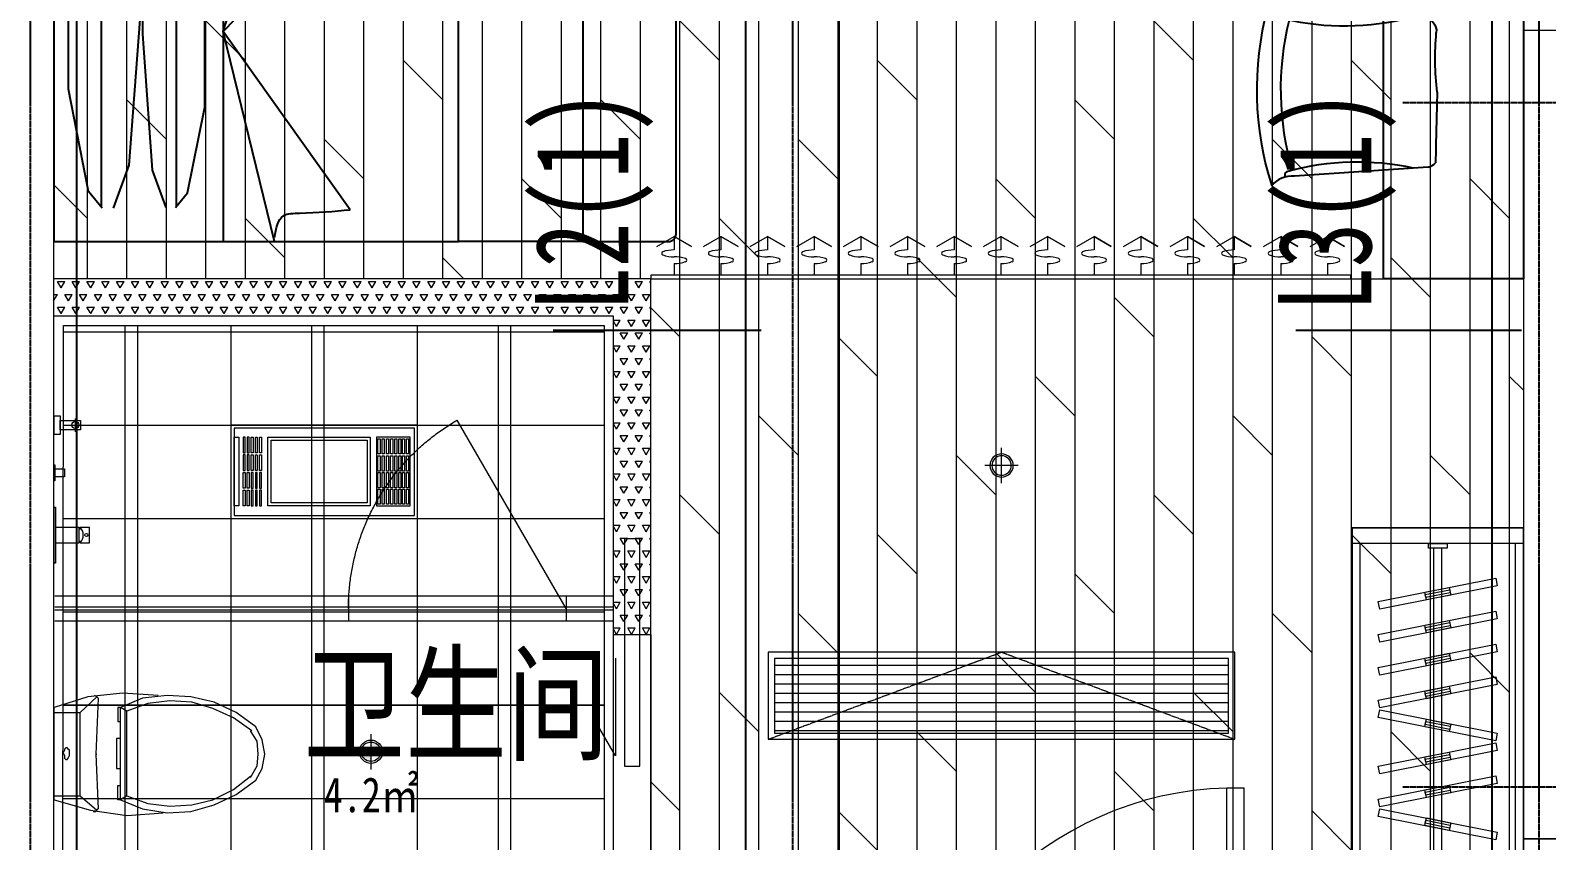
# Model space of a CAD drawing. Header units: millimetres. Extents: x 33621 to 401573, y -91663 to 133135.
# Drawn here: x 103497 to 108372, y 52989 to 55595 of the extents above; entities that cross this region are included whole.
import ezdxf

# ---------------------------------------------------------------- set-up
doc = ezdxf.new("R2010")
doc.units = ezdxf.units.MM
doc.header["$LTSCALE"] = 10
for name, pattern in [('CENTER2', [1.125, 0.75, -0.125, 0.125, -0.125]), ('DASH', [0.35, 0.25, -0.1]), ('DOTE', [2.42, 2, -0.2, 0.02, -0.2]), ('HIDDEN', [0.375, 0.25, -0.125, 0, 0])]:
    doc.linetypes.add(name, pattern=pattern)
doc.layers.get('0').update_dxf_attribs({"color": 253})
doc.layers.add('0a', color=253, linetype='Continuous', plot=False)
for name, color, linetype in [('DIM_LEAD', 253, 'Continuous'), ('FF-FURN', 253, 'Continuous'), ('GRID', 253, 'CENTER2'), ('P-活动家具', 253, 'Continuous'), ('WINDOW_TEXT', 253, 'Continuous'), ('平面家具', 253, 'Continuous'), ('梁', 253, 'Continuous'), ('梁集中标注', 253, 'Continuous'), ('次梁', 253, 'Continuous')]:
    doc.layers.add(name, color=color, linetype=linetype)
for name, color, linetype, lineweight in [('DOOR【门】', 253, 'Continuous', 0), ('DS-4BS-FINISH【墙完成线】', 253, 'Continuous', 0), ('FC-FLOOR【地材分格】', 253, 'Continuous', 0), ('FF-Door【门】', 253, 'Continuous', 0), ('FF-FIXT【洁具】', 253, 'Continuous', 0), ('FF-FURN【成品家具】', 253, 'Continuous', 0), ('FF-FURN【成品家私】', 253, 'Continuous', 0), ('RC-FCU【空调设备】', 253, 'Continuous', 0), ('RC-FIN【天花轮廓线】', 253, 'Continuous', 0), ('RC-LIGHT【天花灯具】', 253, 'Continuous', 0), ('RC-Modelling【天花造型】', 253, 'Continuous', 0), ('RC-STR【天花细线】', 253, 'Continuous', 0), ('RC-Text【天花文字】', 253, 'Continuous', 0), ('WALL', 253, 'Continuous', 0), ('Wall【新建墙】', 253, 'Continuous', 0), ('新建墙体', 253, 'Continuous', 0)]:
    doc.layers.add(name, color=color, linetype=linetype, lineweight=lineweight)
doc.styles.add('_TCH_WINDOW', font='SIMPLEX', dxfattribs={"bigfont": 'GBCBIG'})
doc.styles.add('宋体', font='', dxfattribs={"width": 0.7})
doc.styles.add('文字', font='')
doc.styles.get('宋体').set_extended_font_data('SimSun')
doc.styles.get('文字').set_extended_font_data('SimSun')

# ---------------------------------------------------------------- blocks, each defined once
blk = doc.blocks.new('做成ACAD TuKuai0038')
at = {"linetype": 'Continuous'}
for points in [[(23.7, 302.6), (416.4, 559, 0.414214), (428, 614.4), (384.3, 681.3, 0.401507), (325.3, 693), (-186.5, 358.8, 0.379737), (-197, 301.7), (197, -301.7, 0.414214), (252.4, -313.3), (766.8, 22.5, 0.414214), (778.4, 77.9), (734.6, 144.9, 0.414214), (679.3, 156.5), (286.9, -99.8)], [(-99, 278.9), (-32.9, 322.1, -0.307682), (11.4, 321.3), (298.9, -118.2, -0.311698), (282, -159.7), (215.9, -202.9, -0.41398), (161.3, -191.4), (-110.4, 224.3, -0.414214), (-99, 278.9, -1.849117)]]:
    blk.add_lwpolyline(points, format="xyb", dxfattribs=at)
blk.add_lwpolyline([(409.5, 642.7), (468.1, 624.4), (752.9, 188.3), (746.1, 127.3)], dxfattribs=at)
at = {"layer": 'FF-FURN', "color": 57, "linetype": 'Continuous'}
blk.add_line((348.8, -59.3), (85.8, 343.1), dxfattribs=at)
blk.add_arc((-383.7, -250.9), 695.4, 12.9417, 53.3928, dxfattribs=at)
blk = doc.blocks.new('海龙0425175846')
at = {"layer": 'GRID', "ltscale": 0.01}
for p, q in [((196.442, 257.02), (196.442, 41.97)), ((220.942, 257.02), (220.942, 166.618)), ((244.942, 257.02), (244.942, 166.618)), ((273.938, 207.52), (240.549, 207.52)), ((273.938, 185.52), (240.549, 185.52))]:
    blk.add_line(p, q, dxfattribs=at)
at = {"layer": '梁', "ltscale": 0.01}
blk.add_line((197.942, 156.02), (197.942, 234.02), dxfattribs=at)
at = {"layer": '梁集中标注'}
for p, q in [((219.942, 200.197), (213.247, 200.197)), ((244.382, 200.197), (237.126, 200.197))]:
    blk.add_line(p, q, dxfattribs=at)
at = {"layer": '次梁'}
for p, q in [((219.442, 177.02), (219.442, 237.02)), ((222.442, 177.02), (222.442, 237.02)), ((243.442, 177.02), (243.442, 237.02))]:
    blk.add_line(p, q, dxfattribs=at)
at = {"layer": '梁集中标注', "width": 0.7}
for s, p in [('L2(1)', (215.672, 200.809)), ('L3(1)', (239.551, 200.809))]:
    blk.add_text(s, height=3, rotation=90, dxfattribs=at).set_placement(p)
blk = doc.blocks.new('*U177')
for p, q in [((0, -12), (0, 0)), ((0, 0), (2250, 0)), ((2250, 0), (2250, -12)), ((2250, -12), (0, -12)), ((75, -49.3), (75, -12)), ((225, -49.3), (225, -12)), ((375, -49.3), (375, -12)), ((525, -49.3), (525, -12)), ((675, -49.3), (675, -12)), ((825, -49.3), (825, -12)), ((975, -49.3), (975, -12)), ((1125, -49.3), (1125, -12)), ((1275, -49.3), (1275, -12)), ((1425, -49.3), (1425, -12)), ((1575, -49.3), (1575, -12)), ((1725, -49.3), (1725, -12)), ((1875, -49.3), (1875, -12)), ((2025, -49.3), (2025, -12)), ((2175, -49.3), (2175, -12)), ((2175, -49.3), (2175, -12)), ((75, -136.2), (75, -93.2)), ((225, -136.2), (225, -93.2)), ((375, -136.2), (375, -93.2)), ((525, -136.2), (525, -93.2)), ((675, -136.2), (675, -93.2)), ((825, -136.2), (825, -93.2)), ((975, -136.2), (975, -93.2)), ((1125, -136.2), (1125, -93.2)), ((1275, -136.2), (1275, -93.2)), ((1425, -136.2), (1425, -93.2)), ((1575, -136.2), (1575, -93.2)), ((1725, -136.2), (1725, -93.2)), ((1875, -136.2), (1875, -93.2)), ((2025, -136.2), (2025, -93.2)), ((2175, -136.2), (2175, -93.2)), ((2175, -136.2), (2175, -93.2)), ((19.6, -104.5), (75, -136.2)), ((130.4, -104.5), (75, -136.2)), ((75, -136.2), (130.4, -104.5)), ((169.6, -104.5), (225, -136.2)), ((280.4, -104.5), (225, -136.2)), ((225, -136.2), (280.4, -104.5)), ((319.6, -104.5), (375, -136.2)), ((430.4, -104.5), (375, -136.2)), ((375, -136.2), (430.4, -104.5)), ((469.6, -104.5), (525, -136.2)), ((580.4, -104.5), (525, -136.2)), ((525, -136.2), (580.4, -104.5)), ((619.6, -104.5), (675, -136.2)), ((730.4, -104.5), (675, -136.2)), ((675, -136.2), (730.4, -104.5)), ((769.6, -104.5), (825, -136.2)), ((880.4, -104.5), (825, -136.2)), ((825, -136.2), (880.4, -104.5)), ((919.6, -104.5), (975, -136.2)), ((1030.4, -104.5), (975, -136.2)), ((975, -136.2), (1030.4, -104.5)), ((1069.6, -104.5), (1125, -136.2)), ((1180.4, -104.5), (1125, -136.2)), ((1125, -136.2), (1180.4, -104.5)), ((1219.6, -104.5), (1275, -136.2)), ((1330.4, -104.5), (1275, -136.2)), ((1275, -136.2), (1330.4, -104.5)), ((1369.6, -104.5), (1425, -136.2)), ((1480.4, -104.5), (1425, -136.2)), ((1425, -136.2), (1480.4, -104.5)), ((1519.6, -104.5), (1575, -136.2)), ((1630.4, -104.5), (1575, -136.2)), ((1575, -136.2), (1630.4, -104.5)), ((1669.6, -104.5), (1725, -136.2)), ((1780.4, -104.5), (1725, -136.2)), ((1725, -136.2), (1780.4, -104.5)), ((1819.6, -104.5), (1875, -136.2)), ((1930.4, -104.5), (1875, -136.2)), ((1875, -136.2), (1930.4, -104.5)), ((1969.6, -104.5), (2025, -136.2)), ((2080.4, -104.5), (2025, -136.2)), ((2025, -136.2), (2080.4, -104.5)), ((2119.6, -104.5), (2175, -136.2)), ((2119.6, -104.5), (2175, -136.2)), ((2230.4, -104.5), (2175, -136.2)), ((2175, -136.2), (2230.4, -104.5)), ((2230.4, -104.5), (2175, -136.2)), ((2175, -136.2), (2230.4, -104.5))]:
    blk.add_line(p, q)
at = {"extrusion": (0, 0, -1)}
for centre, major_axis, start_param, end_param in [((40, -82.2), (3.69, -3.69), 1.137309, 3.57508), ((72.5, -170.8), (-70.4, -70.4), 2.004284, 2.381239), ((72.5, 6.4), (70.4, -70.4), 0.760354, 1.137309), ((77.5, -148.9), (-70.4, -70.4), 2.33115, 2.708105), ((77.5, 28.3), (70.4, -70.4), 0.433488, 0.810442), ((110, -60.3), (3.69, -3.69), 4.278901, 6.716673), ((190, -82.2), (3.69, -3.69), 1.137309, 3.57508), ((222.5, -170.8), (-70.4, -70.4), 2.004284, 2.381239), ((222.5, 6.4), (70.4, -70.4), 0.760354, 1.137309), ((227.5, -148.9), (-70.4, -70.4), 2.33115, 2.708105), ((227.5, 28.3), (70.4, -70.4), 0.433488, 0.810442), ((260, -60.3), (3.69, -3.69), 4.278901, 6.716673), ((340, -82.2), (3.69, -3.69), 1.137309, 3.57508), ((372.5, -170.8), (-70.4, -70.4), 2.004284, 2.381239), ((372.5, 6.4), (70.4, -70.4), 0.760354, 1.137309), ((377.5, -148.9), (-70.4, -70.4), 2.33115, 2.708105), ((377.5, 28.3), (70.4, -70.4), 0.433488, 0.810442), ((410, -60.3), (3.69, -3.69), 4.278901, 6.716673), ((490, -82.2), (3.69, -3.69), 1.137309, 3.57508), ((522.5, -170.8), (-70.4, -70.4), 2.004284, 2.381239), ((522.5, 6.4), (70.4, -70.4), 0.760354, 1.137309), ((527.5, -148.9), (-70.4, -70.4), 2.33115, 2.708105), ((527.5, 28.3), (70.4, -70.4), 0.433488, 0.810442), ((560, -60.3), (3.69, -3.69), 4.278901, 6.716673), ((640, -82.2), (3.69, -3.69), 1.137309, 3.57508), ((672.5, -170.8), (-70.4, -70.4), 2.004284, 2.381239), ((672.5, 6.4), (70.4, -70.4), 0.760354, 1.137309), ((677.5, -148.9), (-70.4, -70.4), 2.33115, 2.708105), ((677.5, 28.3), (70.4, -70.4), 0.433488, 0.810442), ((710, -60.3), (3.69, -3.69), 4.278901, 6.716673), ((790, -82.2), (3.69, -3.69), 1.137309, 3.57508), ((822.5, -170.8), (-70.4, -70.4), 2.004284, 2.381239), ((822.5, 6.4), (70.4, -70.4), 0.760354, 1.137309), ((827.5, -148.9), (-70.4, -70.4), 2.33115, 2.708105), ((827.5, 28.3), (70.4, -70.4), 0.433488, 0.810442), ((860, -60.3), (3.69, -3.69), 4.278901, 6.716673), ((940, -82.2), (3.69, -3.69), 1.137309, 3.57508), ((972.5, -170.8), (-70.4, -70.4), 2.004284, 2.381239), ((972.5, 6.4), (70.4, -70.4), 0.760354, 1.137309), ((977.5, -148.9), (-70.4, -70.4), 2.33115, 2.708105), ((977.5, 28.3), (70.4, -70.4), 0.433488, 0.810442), ((1010, -60.3), (3.69, -3.69), 4.278901, 6.716673), ((1090, -82.2), (3.69, -3.69), 1.137309, 3.57508), ((1122.5, -170.8), (-70.4, -70.4), 2.004284, 2.381239), ((1122.5, 6.4), (70.4, -70.4), 0.760354, 1.137309), ((1127.5, -148.9), (-70.4, -70.4), 2.33115, 2.708105), ((1127.5, 28.3), (70.4, -70.4), 0.433488, 0.810442), ((1160, -60.3), (3.69, -3.69), 4.278901, 6.716673), ((1240, -82.2), (3.69, -3.69), 1.137309, 3.57508), ((1272.5, -170.8), (-70.4, -70.4), 2.004284, 2.381239), ((1272.5, 6.4), (70.4, -70.4), 0.760354, 1.137309), ((1277.5, -148.9), (-70.4, -70.4), 2.33115, 2.708105), ((1277.5, 28.3), (70.4, -70.4), 0.433488, 0.810442), ((1310, -60.3), (3.69, -3.69), 4.278901, 6.716673), ((1390, -82.2), (3.69, -3.69), 1.137309, 3.57508), ((1422.5, -170.8), (-70.4, -70.4), 2.004284, 2.381239), ((1422.5, 6.4), (70.4, -70.4), 0.760354, 1.137309), ((1427.5, -148.9), (-70.4, -70.4), 2.33115, 2.708105), ((1427.5, 28.3), (70.4, -70.4), 0.433488, 0.810442), ((1460, -60.3), (3.69, -3.69), 4.278901, 6.716673), ((1540, -82.2), (3.69, -3.69), 1.137309, 3.57508), ((1572.5, -170.8), (-70.4, -70.4), 2.004284, 2.381239), ((1572.5, 6.4), (70.4, -70.4), 0.760354, 1.137309), ((1577.5, -148.9), (-70.4, -70.4), 2.33115, 2.708105), ((1577.5, 28.3), (70.4, -70.4), 0.433488, 0.810442), ((1610, -60.3), (3.69, -3.69), 4.278901, 6.716673), ((1690, -82.2), (3.69, -3.69), 1.137309, 3.57508), ((1722.5, -170.8), (-70.4, -70.4), 2.004284, 2.381239), ((1722.5, 6.4), (70.4, -70.4), 0.760354, 1.137309), ((1727.5, -148.9), (-70.4, -70.4), 2.33115, 2.708105), ((1727.5, 28.3), (70.4, -70.4), 0.433488, 0.810442), ((1760, -60.3), (3.69, -3.69), 4.278901, 6.716673), ((1840, -82.2), (3.69, -3.69), 1.137309, 3.57508), ((1872.5, -170.8), (-70.4, -70.4), 2.004284, 2.381239), ((1872.5, 6.4), (70.4, -70.4), 0.760354, 1.137309), ((1877.5, -148.9), (-70.4, -70.4), 2.33115, 2.708105), ((1877.5, 28.3), (70.4, -70.4), 0.433488, 0.810442), ((1910, -60.3), (3.69, -3.69), 4.278901, 6.716673), ((1990, -82.2), (3.69, -3.69), 1.137309, 3.57508), ((2022.5, -170.8), (-70.4, -70.4), 2.004284, 2.381239), ((2022.5, 6.4), (70.4, -70.4), 0.760354, 1.137309), ((2027.5, -148.9), (-70.4, -70.4), 2.33115, 2.708105), ((2027.5, 28.3), (70.4, -70.4), 0.433488, 0.810442), ((2060, -60.3), (3.69, -3.69), 4.278901, 6.716673), ((2140, -82.2), (3.69, -3.69), 1.137309, 3.57508), ((2140, -82.2), (3.69, -3.69), 1.137309, 3.57508), ((2172.5, -170.8), (-70.4, -70.4), 2.004284, 2.381239), ((2172.5, -170.8), (-70.4, -70.4), 2.004284, 2.381239), ((2172.5, 6.4), (70.4, -70.4), 0.760354, 1.137309), ((2172.5, 6.4), (70.4, -70.4), 0.760354, 1.137309), ((2177.5, -148.9), (-70.4, -70.4), 2.33115, 2.708105), ((2177.5, -148.9), (-70.4, -70.4), 2.33115, 2.708105), ((2177.5, 28.3), (70.4, -70.4), 0.433488, 0.810442), ((2177.5, 28.3), (70.4, -70.4), 0.433488, 0.810442), ((2210, -60.3), (3.69, -3.69), 4.278901, 6.716673), ((2210, -60.3), (3.69, -3.69), 4.278901, 6.716673)]:
    blk.add_ellipse(centre, major_axis=major_axis, ratio=1, start_param=start_param, end_param=end_param, dxfattribs=at)
blk = doc.blocks.new('ZL_0317145799')
at = {"layer": 'RC-FCU【空调设备】'}
h = blk.add_hatch(dxfattribs=at)
h.set_pattern_fill('_USER', color=8, scale=30, pattern_type=0)
h.set_pattern_definition([(0, (-5926276.942, -1197962.362), (0, 30), [])])
h.paths.add_polyline_path([(730, -260), (730, -20), (-730, -20), (-730, -260)])
blk.add_lwpolyline([(-750, -280), (-750, 0), (750, 0), (750, -280)], close=True, dxfattribs=at)
at = {"layer": 'RC-FCU【空调设备】', "color": 8, "linetype": 'DASH'}
blk.add_lwpolyline([(-750, 0), (0, -280), (750, 0)], dxfattribs=at)
at = {"layer": 'RC-FCU【空调设备】', "color": 8}
blk.add_lwpolyline([(-730, -260), (-730, -20), (730, -20), (730, -260)], close=True, dxfattribs=at)
blk = doc.blocks.new('圆形筒灯')
at = {"color": 251, "linetype": 'DOTE', "ltscale": 43.504693}
blk.add_line((0, 90.6), (0, -90.6), dxfattribs=at)
at = {"color": 251, "linetype": 'DOTE', "ltscale": 41.297046}
blk.add_line((86, 0), (-86, 0), dxfattribs=at)
blk.add_ellipse((0, 0), major_axis=(-42.4, 42.4), ratio=1, start_param=2.355868237233172, end_param=8.639053544412757)
at = {"color": 251}
blk.add_ellipse((0, 0), major_axis=(35.4, 35.4), ratio=1, start_param=5.49871431692557, end_param=11.78189962410516, dxfattribs=at)
blk = doc.blocks.new('ZL_060315399')
at = {"layer": 'RC-Modelling【天花造型】'}
blk.add_line((-839.4, -3315.9), (1965.6, -3315.9), dxfattribs=at)
at = {"layer": 'RC-FCU【空调设备】', "ltscale": 10, "xscale": -1, "rotation": 180}
blk.add_blockref('*U177', (-839.4, -3315.9), dxfattribs=at)
at = {"layer": 'RC-FCU【空调设备】', "xscale": -1, "rotation": 180}
blk.add_blockref('ZL_0317145799', (288.1, -4795.9), dxfattribs=at)
at = {"layer": 'RC-LIGHT【天花灯具】', "xscale": -0.625, "yscale": 0.625, "zscale": 0.625, "rotation": 180}
blk.add_blockref('圆形筒灯', (288.1, -3915.9), dxfattribs=at)
blk = doc.blocks.new('防雾筒灯')
at = {"ltscale": 30}
h = blk.add_hatch(dxfattribs=at)
h.set_pattern_fill('DOTS', color=251, scale=3)
h.set_pattern_definition([(0, (-62.322, -46.6336), (2.38125, 4.7625), [0, -4.7625])])
edge = h.paths.add_edge_path()
edge.add_ellipse((0, 0), major_axis=(35.4, 35.4), ratio=1, start_angle=315, end_angle=405)
edge.add_line((0, 50), (0, 0))
edge.add_line((0, 0), (50, 0))
edge = h.paths.add_edge_path()
edge.add_line((0, 0), (-50, 0))
edge.add_ellipse((0, 0), major_axis=(35.4, 35.4), ratio=1, start_angle=495, end_angle=225)
edge.add_line((0, -50), (0, 0))
at = {"color": 251, "linetype": 'DOTE', "ltscale": 43.504693}
blk.add_line((0, 90.6), (0, -90.6), dxfattribs=at)
at = {"color": 251, "linetype": 'DOTE', "ltscale": 41.297046}
blk.add_line((86, 0), (-86, 0), dxfattribs=at)
blk.add_ellipse((0, 0), major_axis=(-42.4, 42.4), ratio=1, start_param=2.355868237233172, end_param=8.639053544412757)
at = {"color": 251}
blk.add_ellipse((0, 0), major_axis=(35.4, 35.4), ratio=1, start_param=5.49871431692557, end_param=11.78189962410516, dxfattribs=at)
blk = doc.blocks.new('ERTERT')
at = {"color": 8}
for points in [[(15709.6, 8061.8), (15930.2, 8061.8), (15930.2, 8046.6), (15709.6, 8046.6)], [(15709.5, 8032.6), (15759.4, 8032.6), (15759.4, 8026.5), (15709.5, 8026.5)], [(15709.5, 8019.5), (15759.4, 8019.5), (15759.4, 8013.4), (15709.5, 8013.4)], [(15709.5, 8000.3), (15759.4, 8000.3), (15759.4, 8006.4), (15709.5, 8006.4)], [(15766.4, 8032.6), (15816.3, 8032.6), (15816.3, 8026.5), (15766.4, 8026.5)], [(15766.4, 8019.5), (15816.3, 8019.5), (15816.3, 8013.4), (15766.4, 8013.4)], [(15766.4, 8000.3), (15816.3, 8000.3), (15816.3, 8006.4), (15766.4, 8006.4)], [(15873.3, 8032.6), (15823.3, 8032.6), (15823.3, 8026.5), (15873.3, 8026.5)], [(15873.3, 8019.5), (15823.3, 8019.5), (15823.3, 8013.4), (15873.3, 8013.4)], [(15873.3, 8000.3), (15823.3, 8000.3), (15823.3, 8006.4), (15873.3, 8006.4)], [(15930.2, 8032.6), (15880.3, 8032.6), (15880.3, 8026.5), (15930.2, 8026.5)], [(15930.2, 8019.5), (15880.3, 8019.5), (15880.3, 8013.4), (15930.2, 8013.4)], [(15930.2, 8000.3), (15880.3, 8000.3), (15880.3, 8006.4), (15930.2, 8006.4)], [(15709.5, 7987.2), (15759.4, 7987.2), (15759.4, 7993.3), (15709.5, 7993.3)], [(15709.5, 7974.2), (15759.4, 7974.2), (15759.4, 7980.2), (15709.5, 7980.2)], [(15709.5, 7952.9), (15930.2, 7952.9), (15930.2, 7624.2), (15709.5, 7624.2)], [(15766.4, 7987.2), (15816.3, 7987.2), (15816.3, 7993.3), (15766.4, 7993.3)], [(15766.4, 7974.2), (15816.3, 7974.2), (15816.3, 7980.2), (15766.4, 7980.2)], [(15873.3, 7987.2), (15823.3, 7987.2), (15823.3, 7993.3), (15873.3, 7993.3)], [(15873.3, 7974.2), (15823.3, 7974.2), (15823.3, 7980.2), (15873.3, 7980.2)], [(15930.2, 7987.2), (15880.3, 7987.2), (15880.3, 7993.3), (15930.2, 7993.3)], [(15930.2, 7974.2), (15880.3, 7974.2), (15880.3, 7980.2), (15930.2, 7980.2)], [(15709.5, 7495.6), (15930.2, 7495.6), (15930.2, 7604.2), (15709.5, 7604.2)], [(15714.5, 7599.2), (15763.3, 7599.2), (15763.3, 7592.2), (15714.5, 7592.2)], [(15714.5, 7586), (15763.3, 7586), (15763.3, 7579), (15714.5, 7579)], [(15714.5, 7572.1), (15763.3, 7572.1), (15763.3, 7565.1), (15714.5, 7565.1)], [(15714.5, 7558.9), (15763.3, 7558.9), (15763.3, 7551.9), (15714.5, 7551.9)], [(15767.9, 7599.2), (15816.7, 7599.2), (15816.7, 7592.2), (15767.9, 7592.2)], [(15767.9, 7586), (15816.7, 7586), (15816.7, 7579), (15767.9, 7579)], [(15767.9, 7572.1), (15816.7, 7572.1), (15816.7, 7565.1), (15767.9, 7565.1)], [(15767.9, 7558.9), (15816.7, 7558.9), (15816.7, 7551.9), (15767.9, 7551.9)], [(15821.2, 7599.2), (15870, 7599.2), (15870, 7592.2), (15821.2, 7592.2)], [(15821.2, 7586), (15870, 7586), (15870, 7579), (15821.2, 7579)], [(15821.2, 7572.1), (15870, 7572.1), (15870, 7565.1), (15821.2, 7565.1)], [(15821.2, 7558.9), (15870, 7558.9), (15870, 7551.9), (15821.2, 7551.9)], [(15876.4, 7599.2), (15925.2, 7599.2), (15925.2, 7592.2), (15876.4, 7592.2)], [(15876.4, 7586), (15925.2, 7586), (15925.2, 7579), (15876.4, 7579)], [(15876.4, 7572.1), (15925.2, 7572.1), (15925.2, 7565.1), (15876.4, 7565.1)], [(15876.4, 7558.9), (15925.2, 7558.9), (15925.2, 7551.9), (15876.4, 7551.9)], [(15714.5, 7545.5), (15763.3, 7545.5), (15763.3, 7538.5), (15714.5, 7538.5)], [(15714.5, 7532.6), (15763.3, 7532.6), (15763.3, 7525.6), (15714.5, 7525.6)], [(15714.5, 7520.4), (15763.3, 7520.4), (15763.3, 7513.4), (15714.5, 7513.4)], [(15714.5, 7507.6), (15763.3, 7507.6), (15763.3, 7500.6), (15714.5, 7500.6)], [(15767.9, 7545.5), (15816.7, 7545.5), (15816.7, 7538.5), (15767.9, 7538.5)], [(15767.9, 7532.6), (15816.7, 7532.6), (15816.7, 7525.6), (15767.9, 7525.6)], [(15767.9, 7520.4), (15816.7, 7520.4), (15816.7, 7513.4), (15767.9, 7513.4)], [(15767.9, 7507.6), (15816.7, 7507.6), (15816.7, 7500.6), (15767.9, 7500.6)], [(15821.2, 7545.5), (15870, 7545.5), (15870, 7538.5), (15821.2, 7538.5)], [(15821.2, 7532.6), (15870, 7532.6), (15870, 7525.6), (15821.2, 7525.6)], [(15821.2, 7520.4), (15870, 7520.4), (15870, 7513.4), (15821.2, 7513.4)], [(15821.2, 7507.6), (15870, 7507.6), (15870, 7500.6), (15821.2, 7500.6)], [(15876.4, 7545.5), (15925.2, 7545.5), (15925.2, 7538.5), (15876.4, 7538.5)], [(15876.4, 7532.6), (15925.2, 7532.6), (15925.2, 7525.6), (15876.4, 7525.6)], [(15876.4, 7520.4), (15925.2, 7520.4), (15925.2, 7513.4), (15876.4, 7513.4)], [(15876.4, 7507.6), (15925.2, 7507.6), (15925.2, 7500.6), (15876.4, 7500.6)]]:
    blk.add_lwpolyline(points, close=True, dxfattribs=at)
at = {"color": 250}
blk.add_lwpolyline([(15719.5, 7942.9), (15920.2, 7942.9), (15920.2, 7634.2), (15719.5, 7634.2)], close=True, dxfattribs=at)
at = {"layer": 'RC-LIGHT【天花灯具】'}
for points in [[(15668.9, 7471.8), (15968.9, 7471.8), (15968.9, 8071.8), (15668.9, 8071.8)], [(15678.9, 7481.8), (15958.9, 7481.8), (15958.9, 8061.8), (15678.9, 8061.8)]]:
    blk.add_lwpolyline(points, close=True, dxfattribs=at)
blk = doc.blocks.new('$DorLib2D$00000001')
for p, q in [((0.45, 0.975), (0.5, 0.975)), ((0.45, 0), (0.45, 0.975)), ((0.5, 0), (0.5, 0.975)), ((0.5, 0), (0.45, 0))]:
    blk.add_line(p, q)
at = {"lineweight": 13}
blk.add_arc((0.475, 0), 0.975, 91.4693, 180, dxfattribs=at)
blk = doc.blocks.new('海龙_041013471')
at = {"layer": 'P-活动家具', "color": 8}
for p, q in [((290.8, 600), (455.7, -75.6)), ((47.8, 497.7), (455.7, -75.6)), ((609.9, 490.4), (570.9, 443.1)), ((684.4, 370.6), (640.6, 490.4)), ((759.4, 353.8), (810.2, 492.6)), ((845.1, 492.6), (889.6, 438.7)), ((848.3, -326), (848.3, 488.8)), ((570.9, 443.1), (515.2, 167.7)), ((607.1, -333.1), (607.1, 487.1)), ((889.6, 438.7), (953.1, 110.2)), ((715.8, -67.6), (684.4, 370.6)), ((724.4, -114.1), (759.4, 353.8)), ((515.2, 167.7), (515.2, -356.5)), ((953.1, 110.2), (953.1, -364.1)), ((47.8, -499), (455.7, -75.6)), ((455.7, -75.6), (289.2, -600)), ((715.8, -384.4), (715.8, -67.6)), ((724.4, -395.8), (724.4, -114.1)), ((626.6, -417.8), (607.1, -333.1)), ((826, -433.9), (848.3, -326)), ((515.2, -356.5), (548.6, -466.9)), ((687.9, -472.4), (715.8, -384.4)), ((953.1, -364.1), (915, -495.5)), ((626.6, -444.9), (626.6, -417.8)), ((756.2, -501.8), (724.4, -395.8)), ((826, -491.4), (826, -433.9)), ((548.6, -466.9), (590.4, -572.6)), ((590.4, -572.6), (626.6, -444.9)), ((626.6, -444.9), (646.1, -564.3)), ((646.1, -564.3), (687.9, -472.4)), ((803.8, -456.5), (756.2, -501.8)), ((826, -491.4), (803.8, -456.5)), ((867.3, -466), (826, -491.4)), ((915, -495.5), (867.3, -466))]:
    blk.add_line(p, q, dxfattribs=at)
at = {"layer": 'P-活动家具'}
blk.add_line((1000, 600), (1000, -600), dxfattribs=at)
at = {"layer": 'P-活动家具', "color": 8}
blk.add_lwpolyline([(-299.9, 600), (-300, -600), (-700, -600), (-699.9, 600)], close=True, dxfattribs=at)
for points, knots in [([(291.5, 586.4), (286.2, 557.6), (277.4, 509), (168.4, 508.8), (99.8, 502.5), (47.8, 497.7)], [0, 0, 0, 0, 75.29107, 127.212251, 290.722633, 290.722633, 290.722633, 290.722633]), ([(291.5, -587.7), (284.6, -560.3), (263.8, -477.8), (136.2, -521), (68, -504), (47.8, -499)], [0, 0, 0, 0, 75.29107, 226.745569, 290.81809, 290.81809, 290.81809, 290.81809])]:
    blk.add_open_spline(points, degree=3, knots=knots, dxfattribs=at)
at = {"layer": '平面家具', "color": 43, "linetype": 'ByBlock'}
for p, q in [((-699.9, 600), (-975, 600)), ((1000, 600), (-299.9, 600)), ((455.7, -600), (455.7, 600)), ((-1000, 575), (-1000, -575)), ((-975, -600), (-700, -600)), ((-300, -600), (1000, -600))]:
    blk.add_line(p, q, dxfattribs=at)
for centre, start, end in [((-975, 575), 90, 180), ((-975, -575), 180, 270)]:
    blk.add_arc(centre, 25, start, end, dxfattribs=at)
blk = doc.blocks.new('海龙_0410133832')
at = {"lineweight": -2, "ltscale": 2000, "extrusion": (0, 0, -1)}
for p, q in [((-250.5, 250.9), (-202.9, 252.5)), ((-202.9, 252.5), (180.4, 263)), ((-260.8, -229.1), (169.1, -258.7))]:
    blk.add_line(p, q, dxfattribs=at)
at = {"lineweight": -2, "ltscale": 2000}
for centre, radius, start, end in [((-244.6, 208.3), 43, 97.9074, 186.7843), ((-1223.9, 121.3), 940.2, 353.3046, 4.9984), ((-33.5, -1062.6), 850.3, 74.7572, 102.1885), ((187.2, -253.7), 11.8, 332.5533, 76.1053)]:
    blk.add_arc(centre, radius, start, end, dxfattribs=at)
at = {"lineweight": -2, "ltscale": 2000, "extrusion": (0, 0, -1)}
for centre, radius, start, end in [((-7.4, 1075.2), 850.4, 256.8724, 284.3023), ((-194.4, 307), 46.2, 209.9778, 287.6112), ((-198.2, 258.7), 11.8, 155.0218, 258.5738), ((-244.3, 277.1), 12, 34.687, 170.3231), ((716.8, 19.6), 1007, 165.0641, 197.8536), ((709, 21.2), 922.3, 166.0708, 196.3976), ((30168.4, -805.7), 29889.5, 178.43305, 178.86929), ((253.1, -186.7), 43, 280.3759, 317.4549), ((-178.1, -339.1), 80.9, 83.6486, 141.8367)]:
    blk.add_arc(centre, radius, start, end, dxfattribs=at)
blk = doc.blocks.new('海龙0109184221')
at = {"layer": '平面家具', "color": 43, "linetype": 'ByBlock'}
blk.add_lwpolyline([(21.4, 3126.7), (-428.6, 3126.7), (-428.6, 0), (21.4, 0)], close=True, dxfattribs=at)
for p in [(57, 2676.9), (138.5, 588.7)]:
    blk.add_blockref('海龙_0410133832', p, dxfattribs=at)
blk = doc.blocks.new('A$C78EA0098')
at = {"color": 33, "linetype": 'Continuous'}
for p, q in [((47, 353.8), (90, 353.8)), ((68.5, 375.3), (68.5, 332.3))]:
    blk.add_line(p, q, dxfattribs=at)
for p, q in [((5, 25, 0), (81, 25, 0)), ((81, -25, 0), (81, 25, 0)), ((81, 20, 0), (88, 20, 0)), ((84, 25, 0), (114, 25, 0)), ((84, 20, 0), (84, 25, 0)), ((114, -25, 0), (114, 25, 0)), ((5, -25, 0), (81, -25, 0)), ((81, -20, 0), (88, -20, 0)), ((84, -25, 0), (84, -20, 0)), ((84, -25, 0), (114, -25, 0))]:
    blk.add_line(p, q)
for points in [[(0, 383.8), (20, 383.8), (20, 323.8), (0, 323.8)], [(20, 368.8), (85, 368.8), (85, 338.8), (20, 338.8)], [(0, 226), (3, 226), (3, 174), (0, 174)], [(3, 212.5), (33.5, 212.5), (33.5, 187.5), (3, 187.5)], [(0, 90), (5, 90), (5, -90), (0, -90)]]:
    blk.add_lwpolyline(points, close=True)
for centre, radius in [((68.5, 353.8), 11.5), ((104, 0, 0), 5)]:
    blk.add_circle(centre, radius, dxfattribs=at)
blk.add_arc((57.8, 0, 0), 36.3, 316.3972, 43.6028)
blk = doc.blocks.new('ZL_08127082')
at = {"layer": 'FF-FIXT【洁具】'}
for p, q in [((-184.1, -108.8), (-150.6, 0)), ((146.4, 0), (-150.6, 0)), ((-133.9, 0), (-133.9, -83.7)), ((133.9, 0), (133.9, -83.7)), ((146.4, 0), (179.9, -117.1)), ((-20.9, -37.7), (-16.7, -33.5)), ((-20.9, -41.8), (-20.9, -37.7)), ((-16.7, -46), (-20.9, -41.8)), ((-16.7, -33.5), (-12.6, -33.5)), ((-12.6, -50.2), (-16.7, -46)), ((-12.6, -33.5), (-4.2, -29.3)), ((-4.2, -29.3), (4.2, -33.5)), ((4.2, -33.5), (12.6, -33.5)), ((12.6, -46), (4.2, -50.2)), ((12.6, -33.5), (16.7, -37.7)), ((16.7, -41.8), (12.6, -46)), ((16.7, -37.7), (16.7, -41.8)), ((-133.9, -83.7), (-184.1, -138.1)), ((133.9, -83.7), (-133.9, -83.7)), ((4.2, -50.2), (-12.6, -50.2)), ((133.9, -83.7), (179.9, -138.1)), ((-196.6, -221.7), (-184.1, -108.8)), ((-179.9, -142.2), (0, -133.9)), ((0, -133.9), (0, -138.1)), ((0, -133.9), (175.7, -142.2)), ((184.1, -133.9), (175.7, -142.2)), ((179.9, -117.1), (196.6, -234.3)), ((184.1, -125.5), (184.1, -133.9)), ((-188.3, -334.7), (-196.6, -221.7)), ((-179.9, -284.5), (-150.6, -213.4)), ((-163.2, -301.2), (-138.1, -234.3)), ((-150.6, -205), (-104.6, -205)), ((-150.6, -213.4), (-150.6, -205)), ((-138.1, -234.3), (-150.6, -213.4)), ((146.4, -213.4), (-150.6, -213.4)), ((133.9, -234.3), (-138.1, -234.3)), ((-104.6, -205), (-104.6, -213.4)), ((-50.2, -213.4), (-50.2, -200.8)), ((-50.2, -200.8), (46, -200.8)), ((46, -213.4), (-50.2, -213.4)), ((46, -200.8), (46, -213.4)), ((100.4, -205), (100.4, -213.4)), ((146.4, -205), (100.4, -205)), ((133.9, -234.3), (146.4, -213.4)), ((133.9, -234.3), (159, -301.2)), ((146.4, -213.4), (146.4, -205)), ((146.4, -213.4), (175.7, -284.5)), ((196.6, -234.3), (188.3, -351.4)), ((-188.3, -364), (-179.9, -284.5)), ((175.7, -284.5), (188.3, -364)), ((-171.5, -372.3), (-163.2, -301.2)), ((159, -301.2), (167.3, -372.3)), ((-184.1, -439.3), (-188.3, -364)), ((-167.3, -443.4), (-171.5, -372.3)), ((167.3, -372.3), (163.2, -443.4)), ((188.3, -364), (184.1, -439.3)), ((-167.3, -514.6), (-184.1, -439.3)), ((-146.4, -510.4), (-167.3, -443.4)), ((163.2, -443.4), (146.4, -510.4)), ((184.1, -439.3), (163.2, -514.6)), ((-133.9, -585.7), (-167.3, -514.6)), ((-117.1, -577.3), (-146.4, -510.4)), ((146.4, -510.4), (113, -577.3)), ((163.2, -514.6), (129.7, -585.7)), ((-75.3, -635.9), (-117.1, -577.3)), ((113, -577.3), (71.1, -631.7)), ((-87.9, -648.4), (-133.9, -585.7)), ((-41.8, -652.6), (-75.3, -631.7)), ((75.3, -631.7), (37.7, -652.6)), ((129.7, -585.7), (83.7, -648.4)), ((-46, -669.4), (-87.9, -648.4)), ((0, -677.7), (-46, -669.4)), ((0, -656.8), (-41.8, -652.6)), ((37.7, -652.6), (0, -656.8)), ((46, -669.4), (0, -677.7)), ((83.7, -648.4), (46, -669.4))]:
    blk.add_line(p, q, dxfattribs=at)
blk = doc.blocks.new('ZL_08123655')
at = {"layer": 'FF-FIXT【洁具】'}
for p, q in [((-184.1, -138.1), (-188.3, -129.7)), ((-179.9, -142.2), (-184.1, -138.1))]:
    blk.add_line(p, q, dxfattribs=at)
at = {"layer": 'DIM_LEAD'}
blk.add_blockref('ZL_08127082', (0, 0), dxfattribs=at)
blk = doc.blocks.new('DOORBLK101')
at = {"layer": 'FF-Door【门】'}
blk.add_line((-0.5, 0), (0, 0.866), dxfattribs=at)
at = {"layer": 'FF-Door【门】', "color": 8, "linetype": 'HIDDEN', "ltscale": 15}
blk.add_arc((-0.5, 0), 1, 0, 60, dxfattribs=at)

msp = doc.modelspace()

# ---------------------------------------------------------------- hatches: boundary and pattern name
at = {"layer": 'FC-FLOOR【地材分格】'}
h = msp.add_hatch(dxfattribs=at)
h.set_pattern_fill('DOLMIT', color=256, scale=20, angle=90, double=1)
h.set_pattern_definition([(90, (-25225, -1.14), (-127, 8e-15), []), (135, (-25225, -1.14), (-253.9998, -253.9998), [179.6051, -359.2102])])
h.paths.add_polyline_path([(103570.9, 58045.3), (103796.5, 58045.3), (103796.5, 58345.3), (108296.5, 58345.3), (108296.5, 52195.3), (107594, 52195.3), (107594, 52195.3), (105491.5, 52195.3), (105491.5, 54795.5), (103572.1, 54795.5)])
h = msp.add_hatch(dxfattribs=at)
h.set_pattern_fill('_USER', color=256, scale=600, double=1, pattern_type=0)
h.set_pattern_definition([(0, (104401.5, 52825.26), (0, 600), []), (90, (104401.5, 52825.26), (-600, 4e-14), [])])
h.paths.add_polyline_path([(103602.7, 54645.5), (105341.5, 54645.5), (105341.5, 52225.3), (104401.5, 52225.3), (104401.5, 52825.3), (103601.5, 52825.3)])
at = {"layer": 'RC-STR【天花细线】'}
h = msp.add_hatch(dxfattribs=at)
h.set_pattern_fill('_USER', color=256, scale=300, double=1, pattern_type=0)
h.set_pattern_definition([(0, (105341.5, 52825.26), (0, 300), []), (90, (105341.5, 52825.26), (-300, 2e-14), [])])
h.paths.add_polyline_path([(105341.5, 52225.3), (104401.5, 52225.3), (104401.5, 52825.3), (103602.1, 52825.3), (103602.1, 54645.5), (105341.5, 54645.5)])
at = {"layer": '新建墙体'}
h = msp.add_hatch(dxfattribs=at)
h.set_pattern_fill('TRIANG', color=4, scale=5)
h.set_pattern_definition([(60, (103571.51, 53652.726), (-23.8125, 41.24446), [23.8125, -23.8125]), (120, (103571.51, 53652.726), (-47.625, 3e-08), [23.8125, -23.8125]), (0, (103559.606, 53673.35), (23.8125, 41.24446), [23.8125, -23.8125])])
h.paths.add_polyline_path([(105491.5, 54795.5), (103571.5, 54795.5), (103571.5, 54675.5), (105371.5, 54675.5), (105371.5, 53652.7), (105491.5, 53652.7)])

# ---------------------------------------------------------------- linework, layer by layer
at = {"layer": 'DS-4BS-FINISH【墙完成线】'}
for points in [[(103570.9, 58045.3), (103796.5, 58045.3), (103796.5, 58345.3), (108296.5, 58345.3), (108296.5, 52195.3), (107594, 52195.3), (107594, 52195.3), (105491.5, 52195.3), (105491.5, 54795.5), (103572.1, 54795.5)], [(103602.7, 54645.5), (105341.5, 54645.5), (105341.5, 52225.3), (104401.5, 52225.3), (104401.5, 52825.3), (103601.5, 52825.3)]]:
    msp.add_lwpolyline(points, close=True, dxfattribs=at)
at = {"layer": 'FF-FIXT【洁具】'}
for p, q in [((105371.5, 53775.5), (103575.7, 53775.5)), ((104519.3, 53775.5), (104519.3, 53695.5)), ((105219.3, 53775.5), (105219.3, 53695.5)), ((105371.5, 53740.5), (103575.7, 53740.5)), ((105371.5, 53730.5), (103575.7, 53730.5)), ((105371.5, 53695.5), (103575.7, 53695.5))]:
    msp.add_line(p, q, dxfattribs=at)
at = {"layer": 'FF-FURN【成品家具】'}
msp.add_line((105491.5, 53652.7), (105491.5, 52852.7), dxfattribs=at)
at = {"layer": 'FF-FURN【成品家私】'}
for points in [[(107746.5, 53945.3), (107746.5, 53995.3), (108296.5, 53995.3), (108296.5, 53945.3)], [(108296.5, 52195.3), (108296.5, 53995.3), (107746.5, 53995.3), (107746.5, 52195.3)], [(105406.5, 53229.3), (105456.5, 53229.3), (105456.5, 53959.3), (105406.5, 53959.3)], [(107991.5, 53930.3), (107991.5, 53945.3), (108051.5, 53945.3), (108051.5, 53930.3)], [(107991.5, 53930.3), (107991.5, 53945.3), (108051.5, 53945.3), (108051.5, 53930.3)]]:
    msp.add_lwpolyline(points, close=True, dxfattribs=at)
for points in [[(107771.5, 52245.3), (107771.5, 53945.3)], [(108271.5, 52245.3), (108271.5, 53945.3)], [(105377.9, 53576.4), (105377.9, 53262.1), (105327.1, 53349.2)]]:
    msp.add_lwpolyline(points, dxfattribs=at)
at = {"layer": 'FF-FURN【成品家私】', "ltscale": 0.006}
for points in [[(108009, 52260.3), (108009, 53930.3)], [(108034, 52260.3), (108034, 53930.3)]]:
    msp.add_lwpolyline(points, dxfattribs=at)
for points in [[(107830.3, 53758.2), (108207.9, 53833.3), (108212.8, 53808.8), (107835.1, 53733.7)], [(107979.8, 53788), (108058.3, 53803.6), (108063.2, 53779), (107984.7, 53763.4)], [(107981.3, 53780.6), (108059.8, 53796.2), (108061.7, 53786.4), (107983.3, 53770.8)], [(107830.3, 53652.3), (108207.9, 53727.4), (108212.8, 53702.9), (107835.1, 53627.8)], [(107979.8, 53682.1), (108058.3, 53697.7), (108063.2, 53673.2), (107984.7, 53657.6)], [(107981.3, 53674.7), (108059.8, 53690.3), (108061.7, 53680.5), (107983.3, 53664.9)], [(107830.3, 53546.4), (108207.9, 53621.5), (108212.8, 53597), (107835.1, 53521.9)], [(107979.8, 53576.2), (108058.3, 53591.8), (108063.2, 53567.3), (107984.7, 53551.7)], [(107981.3, 53568.8), (108059.8, 53584.4), (108061.7, 53574.6), (107983.3, 53559)], [(107830.3, 53440.6), (108207.9, 53515.7), (108212.8, 53491.1), (107835.1, 53416)], [(107979.8, 53470.3), (108058.3, 53485.9), (108063.2, 53461.4), (107984.7, 53445.8)], [(107981.3, 53463), (108059.8, 53478.6), (108061.7, 53468.8), (107983.3, 53453.1)], [(108207.9, 53310.2), (107830.3, 53385.3), (107835.1, 53409.8), (108212.8, 53334.7)], [(108058.3, 53339.9), (107979.8, 53355.5), (107984.7, 53380), (108063.2, 53364.4)], [(108059.8, 53347.3), (107981.3, 53362.9), (107983.3, 53372.7), (108061.7, 53357.1)], [(107830.3, 53228.8), (108207.9, 53303.9), (108212.8, 53279.4), (107835.1, 53204.3)], [(107979.8, 53258.5), (108058.3, 53274.2), (108063.2, 53249.6), (107984.7, 53234)], [(107981.3, 53251.2), (108059.8, 53266.8), (108061.7, 53257), (107983.3, 53241.4)], [(107830.3, 53122.9), (108207.9, 53198), (108212.8, 53173.5), (107835.1, 53098.4)], [(107979.8, 53152.7), (108058.3, 53168.3), (108063.2, 53143.7), (107984.7, 53128.1)], [(107981.3, 53145.3), (108059.8, 53160.9), (108061.7, 53151.1), (107983.3, 53135.5)], [(108207.9, 52992.5), (107830.3, 53067.6), (107835.1, 53092.1), (108212.8, 53017)], [(108058.3, 53022.3), (107979.8, 53037.9), (107984.7, 53062.4), (108063.2, 53046.8)], [(108059.8, 53029.6), (107981.3, 53045.2), (107983.3, 53055), (108061.7, 53039.4)]]:
    msp.add_lwpolyline(points, close=True, dxfattribs=at)
at = {"layer": 'RC-FIN【天花轮廓线】'}
msp.add_lwpolyline([(105371.5, 53652.7), (105491.5, 53652.7), (105491.5, 52852.7), (105371.5, 52852.7)], close=True, dxfattribs=at)
at = {"layer": 'WALL', "color": 6}
for p, q in [((103571.5, 58011.4), (103571.5, 52196.4)), ((110996.5, 55594.1), (108296.5, 55594.1)), ((108296.5, 55594.1), (108296.5, 52994.1)), ((108296.5, 52995.3), (108296.5, 52195.3)), ((108446.5, 52995.3), (108296.5, 52995.3)), ((110996.5, 52994.1), (108296.5, 52994.1))]:
    msp.add_line(p, q, dxfattribs=at)
at = {"layer": 'Wall【新建墙】'}
for p, q in [((105491.5, 54795.5), (103572.7, 54795.5)), ((105491.5, 53652.7), (105491.5, 54795.5)), ((105371.5, 54675.5), (103572.7, 54675.5)), ((105371.5, 53652.7), (105371.5, 54675.5)), ((105371.5, 53652.7), (105406.5, 53652.7)), ((105456.5, 53652.7), (105491.5, 53652.7))]:
    msp.add_line(p, q, dxfattribs=at)

# ---------------------------------------------------------------- block references
at = {"layer": '0a', "xscale": 100, "yscale": 100, "zscale": 100}
msp.add_blockref('海龙0425175846', (83852.3, 34609.4), dxfattribs=at)
at = {"layer": 'DIM_LEAD', "xscale": -1, "rotation": 90}
msp.add_blockref('ZL_08123655', (103572.7, 53267.4), dxfattribs=at)
at = {"layer": 'DOOR【门】'}
ref = msp.add_blockref('$DorLib2D$00000001', (106848.6, 52086.4), dxfattribs=dict(at, xscale=1100, yscale=1100, zscale=1100))
ref.add_attrib('A', 'M1122', (106398.6, 51438.6), dxfattribs={"layer": 'WINDOW_TEXT', "height": 297.5, "style": '_TCH_WINDOW', "width": 0.705882})
at = {"layer": 'FF-FIXT【洁具】', "rotation": 359.999999047842}
msp.add_blockref('A$C78EA0098', (103572.7, 53971.9), dxfattribs=at)
at = {"layer": 'FF-FIXT【洁具】', "xscale": -700, "yscale": 700, "zscale": 700}
msp.add_blockref('DOORBLK101', (104869.3, 53735.5), dxfattribs=at)
at = {"layer": 'FF-FURN【成品家私】', "xscale": -1}
msp.add_blockref('海龙0109184221', (107867.9, 54795.5), dxfattribs=at)
at = {"layer": 'FF-FURN【成品家私】', "yscale": 1.246882793017455, "zscale": 1.246882793017455}
for p, xscale, rotation in [((103341.4, 55630.7), 1.246882793017455, 146.8530584527112), ((103341.4, 54027.3), -1.246882793017455, 33.14694154734637)]:
    msp.add_blockref('做成ACAD TuKuai0038', p, dxfattribs=dict(at, xscale=xscale, rotation=rotation))
at = {"layer": 'FF-FURN【成品家私】', "rotation": 180}
msp.add_blockref('海龙_041013471', (104572.7, 55515.5), dxfattribs=at)
at = {"layer": 'RC-LIGHT【天花灯具】'}
msp.add_blockref('ZL_060315399', (106330.9, 58111.4), dxfattribs=at)
at = {"layer": 'RC-LIGHT【天花灯具】', "rotation": 89.99999999999999}
msp.add_blockref('ERTERT', (112213.4, 38356.4), dxfattribs=at)
at = {"layer": 'RC-LIGHT【天花灯具】', "xscale": 0.625, "yscale": 0.625, "zscale": 0.625}
msp.add_blockref('防雾筒灯', (104591.5, 53275.3), dxfattribs=at)

# ---------------------------------------------------------------- texts
at = {"layer": 'RC-Text【天花文字】', "width": 0.8}
for s, height, style, p in [('卫生间', 300, '文字', (104374.2, 53278.6)), ('4.2㎡', 112.5, '宋体', (104439.9, 53080.9))]:
    msp.add_text(s, height=height, dxfattribs=dict(at, style=style)).set_placement(p)

doc.saveas('drawing.dxf')
